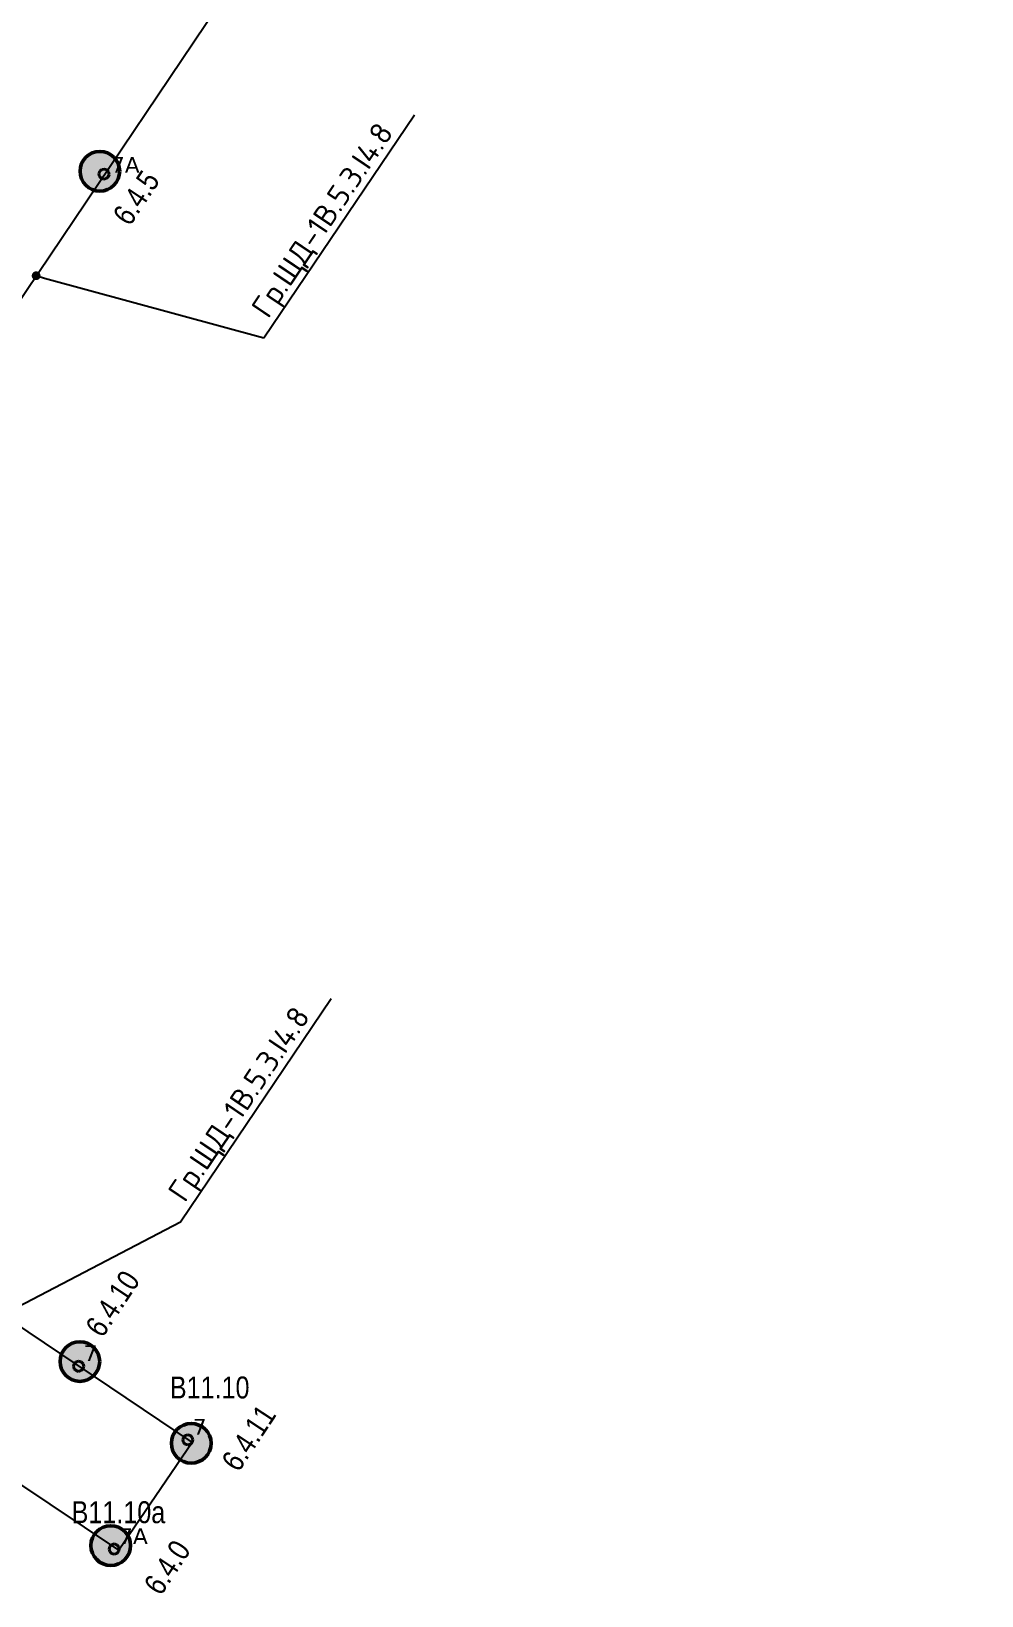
# Model space of a CAD drawing. Header units: millimetres. Extents: x -243740 to 150609, y -473655 to -165121.
# Drawn here: x 112071 to 122898, y -313636 to -295812 of the extents above; entities that cross this region are included whole.
import ezdxf
from ezdxf import colors
from ezdxf.entities.mleader import LeaderData, LeaderLine
from ezdxf.enums import TextEntityAlignment as Align
from ezdxf.math import Vec2, Vec3

# ---------------------------------------------------------------- set-up
doc = ezdxf.new("R2010")
doc.units = ezdxf.units.MM
doc.layers.add('_Гр.ЩД-1В.5.3.I4.8', color=6, linetype='Continuous')
for name, color, linetype, lineweight in [('_освещение_dali', 3, 'Continuous', 50), ('DLX_FL2_LUM 5', 5, 'Continuous', 40), ('Аварийное_овещение', 1, 'Continuous', 30), ('Освещение', 5, 'Continuous', 30)]:
    doc.layers.add(name, color=color, linetype=linetype, lineweight=lineweight)
doc.layers.add('DLX_FL1_LUM 9', color=7, linetype='Continuous', lineweight=40, true_color=0xf70808)
doc.styles.add('Arial Narrow_6', font='ARIALN.TTF', dxfattribs={"height": 193.245432})
doc.styles.add('ISOCPEUR', font='isocpeur.ttf')
doc.styles.get("Standard").update_dxf_attribs({"font": 'ARIALN.TTF'})
doc.styles.add('TableTextStyle', font='')
doc.styles.get('TableTextStyle').set_extended_font_data('VERDANA.TTF')
doc.linetypes.add('Truba', pattern='A,3e-05,[4,MSH_7,S=1,R=0,X=0,Y=0],-3.022072', length=3.022102)

# ---------------------------------------------------------------- blocks, each defined once
blk = doc.blocks.new('A$Caabd1818')
at = {"layer": 'DLX_FL1_LUM 9'}
for points in [[(108872, 100087, -2997), (108882, 100115, -2997)], [(108882, 100115, -2997), (108872, 100087, -2997)], [(108882, 100115, -2997), (108872, 100087, -2997)], [(108872, 100087, -2997), (108882, 100115, -2997)], [(108878, 100057, -2997), (108872, 100087, -2997)], [(108872, 100087, -2997), (108872, 100087, -2997)], [(108872, 100087, -2997), (108878, 100057, -2997)], [(108872, 100087, -2997), (108872, 100087, -2997)], [(108872, 100087, -2997), (108878, 100057, -2997)], [(108878, 100057, -2997), (108872, 100087, -2997)], [(108898, 100035, -2997), (108878, 100057, -2997)], [(108878, 100057, -2997), (108878, 100057, -2997)], [(108878, 100057, -2997), (108898, 100035, -2997)], [(108878, 100057, -2997), (108878, 100057, -2997)], [(108878, 100057, -2997), (108898, 100035, -2997)], [(108898, 100035, -2997), (108878, 100057, -2997)], [(108882, 100115, -2997), (108905, 100134, -2997)], [(108905, 100134, -2997), (108882, 100115, -2997)], [(108905, 100134, -2997), (108882, 100115, -2997)], [(108882, 100115, -2997), (108905, 100134, -2997)], [(108882, 100115, -2997), (108882, 100115, -2997)], [(108882, 100115, -2997), (108882, 100115, -2997)], [(108926, 100025, -2997), (108898, 100035, -2997)], [(108898, 100035, -2997), (108898, 100035, -2997)], [(108898, 100035, -2997), (108926, 100025, -2997)], [(108898, 100035, -2997), (108898, 100035, -2997)], [(108898, 100035, -2997), (108926, 100025, -2997)], [(108926, 100025, -2997), (108898, 100035, -2997)], [(108905, 100134, -2997), (108934, 100140, -2997)], [(108934, 100140, -2997), (108905, 100134, -2997)], [(108934, 100140, -2997), (108905, 100134, -2997)], [(108905, 100134, -2997), (108934, 100140, -2997)], [(108905, 100134, -2997), (108905, 100134, -2997)], [(108905, 100134, -2997), (108905, 100134, -2997)], [(108955, 100031, -2997), (108926, 100025, -2997)], [(108926, 100025, -2997), (108955, 100031, -2997)], [(108926, 100025, -2997), (108955, 100031, -2997)], [(108955, 100031, -2997), (108926, 100025, -2997)], [(108926, 100025, -2997), (108926, 100025, -2997)], [(108926, 100025, -2997), (108926, 100025, -2997)], [(108934, 100140, -2997), (108962, 100130, -2997)], [(108962, 100130, -2997), (108934, 100140, -2997)], [(108934, 100140, -2997), (108934, 100140, -2997)], [(108934, 100140, -2997), (108934, 100140, -2997)], [(108962, 100130, -2997), (108934, 100140, -2997)], [(108934, 100140, -2997), (108962, 100130, -2997)], [(108977, 100050, -2997), (108955, 100031, -2997)], [(108955, 100031, -2997), (108977, 100050, -2997)], [(108955, 100031, -2997), (108977, 100050, -2997)], [(108977, 100050, -2997), (108955, 100031, -2997)], [(108955, 100031, -2997), (108955, 100031, -2997)], [(108955, 100031, -2997), (108955, 100031, -2997)], [(108962, 100130, -2997), (108962, 100130, -2997)], [(108962, 100130, -2997), (108982, 100108, -2997)], [(108982, 100108, -2997), (108962, 100130, -2997)], [(108962, 100130, -2997), (108962, 100130, -2997)], [(108982, 100108, -2997), (108962, 100130, -2997)], [(108962, 100130, -2997), (108982, 100108, -2997)], [(108987, 100079, -2997), (108977, 100050, -2997)], [(108977, 100050, -2997), (108987, 100079, -2997)], [(108977, 100050, -2997), (108987, 100079, -2997)], [(108987, 100079, -2997), (108977, 100050, -2997)], [(108977, 100050, -2997), (108977, 100050, -2997)], [(108977, 100050, -2997), (108977, 100050, -2997)], [(108982, 100108, -2997), (108982, 100108, -2997)], [(108982, 100108, -2997), (108987, 100079, -2997)], [(108987, 100079, -2997), (108982, 100108, -2997)], [(108982, 100108, -2997), (108982, 100108, -2997)], [(108987, 100079, -2997), (108982, 100108, -2997)], [(108982, 100108, -2997), (108987, 100079, -2997)], [(108987, 100079, -2997), (108987, 100079, -2997)], [(108987, 100079, -2997), (108987, 100079, -2997)], [(108988, 84417, -2997), (108995, 84446, -2997)], [(108995, 84446, -2997), (108988, 84417, -2997)], [(108995, 84446, -2997), (108988, 84417, -2997)], [(108988, 84417, -2997), (108995, 84446, -2997)], [(108995, 84389, -2997), (108988, 84417, -2997)], [(108988, 84417, -2997), (108988, 84417, -2997)], [(108988, 84417, -2997), (108995, 84389, -2997)], [(108988, 84417, -2997), (108988, 84417, -2997)], [(108988, 84417, -2997), (108995, 84389, -2997)], [(108995, 84389, -2997), (108988, 84417, -2997)], [(108995, 84446, -2997), (109016, 84467, -2997)], [(109016, 84467, -2997), (108995, 84446, -2997)], [(109016, 84467, -2997), (108995, 84446, -2997)], [(108995, 84446, -2997), (109016, 84467, -2997)], [(108995, 84446, -2997), (108995, 84446, -2997)], [(108995, 84446, -2997), (108995, 84446, -2997)], [(109016, 84368, -2997), (108995, 84389, -2997)], [(108995, 84389, -2997), (108995, 84389, -2997)], [(108995, 84389, -2997), (109016, 84368, -2997)], [(108995, 84389, -2997), (108995, 84389, -2997)], [(108995, 84389, -2997), (109016, 84368, -2997)], [(109016, 84368, -2997), (108995, 84389, -2997)], [(109016, 84467, -2997), (109045, 84475, -2997)], [(109045, 84475, -2997), (109016, 84467, -2997)], [(109045, 84475, -2997), (109016, 84467, -2997)], [(109016, 84467, -2997), (109045, 84475, -2997)], [(109016, 84467, -2997), (109016, 84467, -2997)], [(109016, 84467, -2997), (109016, 84467, -2997)], [(109045, 84360, -2997), (109016, 84368, -2997)], [(109016, 84368, -2997), (109016, 84368, -2997)], [(109016, 84368, -2997), (109045, 84360, -2997)], [(109016, 84368, -2997), (109016, 84368, -2997)], [(109016, 84368, -2997), (109045, 84360, -2997)], [(109045, 84360, -2997), (109016, 84368, -2997)], [(109045, 84475, -2997), (109045, 84475, -2997)], [(109045, 84475, -2997), (109074, 84467, -2997)], [(109074, 84467, -2997), (109045, 84475, -2997)], [(109045, 84475, -2997), (109045, 84475, -2997)], [(109074, 84467, -2997), (109045, 84475, -2997)], [(109045, 84475, -2997), (109074, 84467, -2997)], [(109074, 84368, -2997), (109045, 84360, -2997)], [(109045, 84360, -2997), (109074, 84368, -2997)], [(109045, 84360, -2997), (109074, 84368, -2997)], [(109074, 84368, -2997), (109045, 84360, -2997)], [(109045, 84360, -2997), (109045, 84360, -2997)], [(109045, 84360, -2997), (109045, 84360, -2997)], [(109074, 84467, -2997), (109074, 84467, -2997)], [(109074, 84467, -2997), (109095, 84446, -2997)], [(109095, 84446, -2997), (109074, 84467, -2997)], [(109074, 84467, -2997), (109074, 84467, -2997)], [(109095, 84446, -2997), (109074, 84467, -2997)], [(109074, 84467, -2997), (109095, 84446, -2997)], [(109095, 84389, -2997), (109074, 84368, -2997)], [(109074, 84368, -2997), (109095, 84389, -2997)], [(109074, 84368, -2997), (109095, 84389, -2997)], [(109095, 84389, -2997), (109074, 84368, -2997)], [(109074, 84368, -2997), (109074, 84368, -2997)], [(109074, 84368, -2997), (109074, 84368, -2997)], [(109095, 84446, -2997), (109095, 84446, -2997)], [(109095, 84446, -2997), (109103, 84417, -2997)], [(109103, 84417, -2997), (109095, 84446, -2997)], [(109095, 84446, -2997), (109095, 84446, -2997)], [(109103, 84417, -2997), (109095, 84446, -2997)], [(109095, 84446, -2997), (109103, 84417, -2997)], [(109103, 84417, -2997), (109095, 84389, -2997)], [(109095, 84389, -2997), (109103, 84417, -2997)], [(109095, 84389, -2997), (109103, 84417, -2997)], [(109103, 84417, -2997), (109095, 84389, -2997)], [(109095, 84389, -2997), (109095, 84389, -2997)], [(109095, 84389, -2997), (109095, 84389, -2997)], [(109103, 84417, -2997), (109103, 84417, -2997)], [(109103, 84417, -2997), (109103, 84417, -2997)]]:
    blk.add_polyline3d(points, dxfattribs=at)
at = {"layer": 'DLX_FL2_LUM 5'}
for points in [[(108583, 86500, -2997), (108591, 86529, -2997)], [(108591, 86529, -2997), (108583, 86500, -2997)], [(108591, 86529, -2997), (108583, 86500, -2997)], [(108583, 86500, -2997), (108591, 86529, -2997)], [(108591, 86471, -2997), (108583, 86500, -2997)], [(108583, 86500, -2997), (108583, 86500, -2997)], [(108583, 86500, -2997), (108591, 86471, -2997)], [(108583, 86500, -2997), (108583, 86500, -2997)], [(108583, 86500, -2997), (108591, 86471, -2997)], [(108591, 86471, -2997), (108583, 86500, -2997)], [(108591, 86529, -2997), (108612, 86550, -2997)], [(108612, 86550, -2997), (108591, 86529, -2997)], [(108612, 86550, -2997), (108591, 86529, -2997)], [(108591, 86529, -2997), (108612, 86550, -2997)], [(108591, 86529, -2997), (108591, 86529, -2997)], [(108591, 86529, -2997), (108591, 86529, -2997)], [(108612, 86450, -2997), (108591, 86471, -2997)], [(108591, 86471, -2997), (108591, 86471, -2997)], [(108591, 86471, -2997), (108612, 86450, -2997)], [(108591, 86471, -2997), (108591, 86471, -2997)], [(108591, 86471, -2997), (108612, 86450, -2997)], [(108612, 86450, -2997), (108591, 86471, -2997)], [(108612, 86550, -2997), (108640, 86557, -2997)], [(108640, 86557, -2997), (108612, 86550, -2997)], [(108640, 86557, -2997), (108612, 86550, -2997)], [(108612, 86550, -2997), (108640, 86557, -2997)], [(108612, 86550, -2997), (108612, 86550, -2997)], [(108612, 86550, -2997), (108612, 86550, -2997)], [(108640, 86442, -2997), (108612, 86450, -2997)], [(108612, 86450, -2997), (108612, 86450, -2997)], [(108612, 86450, -2997), (108640, 86442, -2997)], [(108612, 86450, -2997), (108612, 86450, -2997)], [(108612, 86450, -2997), (108640, 86442, -2997)], [(108640, 86442, -2997), (108612, 86450, -2997)], [(108640, 86557, -2997), (108640, 86557, -2997)], [(108640, 86557, -2997), (108669, 86550, -2997)], [(108669, 86550, -2997), (108640, 86557, -2997)], [(108640, 86557, -2997), (108640, 86557, -2997)], [(108669, 86550, -2997), (108640, 86557, -2997)], [(108640, 86557, -2997), (108669, 86550, -2997)], [(108669, 86450, -2997), (108640, 86442, -2997)], [(108640, 86442, -2997), (108669, 86450, -2997)], [(108640, 86442, -2997), (108669, 86450, -2997)], [(108669, 86450, -2997), (108640, 86442, -2997)], [(108669, 86550, -2997), (108669, 86550, -2997)], [(108669, 86550, -2997), (108690, 86529, -2997)], [(108690, 86529, -2997), (108669, 86550, -2997)], [(108669, 86550, -2997), (108669, 86550, -2997)], [(108690, 86529, -2997), (108669, 86550, -2997)], [(108669, 86550, -2997), (108690, 86529, -2997)], [(108690, 86471, -2997), (108669, 86450, -2997)], [(108669, 86450, -2997), (108690, 86471, -2997)], [(108669, 86450, -2997), (108690, 86471, -2997)], [(108690, 86471, -2997), (108669, 86450, -2997)], [(108669, 86450, -2997), (108669, 86450, -2997)], [(108669, 86450, -2997), (108669, 86450, -2997)], [(108690, 86529, -2997), (108690, 86529, -2997)], [(108690, 86529, -2997), (108698, 86500, -2997)], [(108698, 86500, -2997), (108690, 86529, -2997)], [(108690, 86529, -2997), (108690, 86529, -2997)], [(108698, 86500, -2997), (108690, 86529, -2997)], [(108690, 86529, -2997), (108698, 86500, -2997)], [(108698, 86500, -2997), (108690, 86471, -2997)], [(108690, 86471, -2997), (108698, 86500, -2997)], [(108690, 86471, -2997), (108698, 86500, -2997)], [(108698, 86500, -2997), (108690, 86471, -2997)], [(108690, 86471, -2997), (108690, 86471, -2997)], [(108690, 86471, -2997), (108690, 86471, -2997)], [(108698, 86500, -2997), (108698, 86500, -2997)], [(108698, 86500, -2997), (108698, 86500, -2997)], [(108640, 86442, -2997), (108640, 86442, -2997)], [(108640, 86442, -2997), (108640, 86442, -2997)], [(109826, 85661, -2997), (109834, 85690, -2997)], [(109834, 85690, -2997), (109826, 85661, -2997)], [(109834, 85690, -2997), (109826, 85661, -2997)], [(109826, 85661, -2997), (109834, 85690, -2997)], [(109834, 85632, -2997), (109826, 85661, -2997)], [(109826, 85661, -2997), (109826, 85661, -2997)], [(109826, 85661, -2997), (109834, 85632, -2997)], [(109826, 85661, -2997), (109826, 85661, -2997)], [(109826, 85661, -2997), (109834, 85632, -2997)], [(109834, 85632, -2997), (109826, 85661, -2997)], [(109834, 85690, -2997), (109855, 85711, -2997)], [(109855, 85711, -2997), (109834, 85690, -2997)], [(109855, 85711, -2997), (109834, 85690, -2997)], [(109834, 85690, -2997), (109855, 85711, -2997)], [(109834, 85690, -2997), (109834, 85690, -2997)], [(109834, 85690, -2997), (109834, 85690, -2997)], [(109855, 85611, -2997), (109834, 85632, -2997)], [(109834, 85632, -2997), (109834, 85632, -2997)], [(109834, 85632, -2997), (109855, 85611, -2997)], [(109834, 85632, -2997), (109834, 85632, -2997)], [(109834, 85632, -2997), (109855, 85611, -2997)], [(109855, 85611, -2997), (109834, 85632, -2997)], [(109855, 85711, -2997), (109884, 85719, -2997)], [(109884, 85719, -2997), (109855, 85711, -2997)], [(109884, 85719, -2997), (109855, 85711, -2997)], [(109855, 85711, -2997), (109884, 85719, -2997)], [(109855, 85711, -2997), (109855, 85711, -2997)], [(109855, 85711, -2997), (109855, 85711, -2997)], [(109884, 85604, -2997), (109855, 85611, -2997)], [(109855, 85611, -2997), (109855, 85611, -2997)], [(109855, 85611, -2997), (109884, 85604, -2997)], [(109855, 85611, -2997), (109855, 85611, -2997)], [(109855, 85611, -2997), (109884, 85604, -2997)], [(109884, 85604, -2997), (109855, 85611, -2997)], [(109884, 85719, -2997), (109884, 85719, -2997)], [(109884, 85719, -2997), (109913, 85711, -2997)], [(109913, 85711, -2997), (109884, 85719, -2997)], [(109884, 85719, -2997), (109884, 85719, -2997)], [(109913, 85711, -2997), (109884, 85719, -2997)], [(109884, 85719, -2997), (109913, 85711, -2997)], [(109913, 85611, -2997), (109884, 85604, -2997)], [(109884, 85604, -2997), (109913, 85611, -2997)], [(109884, 85604, -2997), (109913, 85611, -2997)], [(109913, 85611, -2997), (109884, 85604, -2997)], [(109884, 85604, -2997), (109884, 85604, -2997)], [(109884, 85604, -2997), (109884, 85604, -2997)], [(109913, 85711, -2997), (109913, 85711, -2997)], [(109913, 85711, -2997), (109934, 85690, -2997)], [(109934, 85690, -2997), (109913, 85711, -2997)], [(109913, 85711, -2997), (109913, 85711, -2997)], [(109934, 85690, -2997), (109913, 85711, -2997)], [(109913, 85711, -2997), (109934, 85690, -2997)], [(109934, 85632, -2997), (109913, 85611, -2997)], [(109913, 85611, -2997), (109934, 85632, -2997)], [(109913, 85611, -2997), (109934, 85632, -2997)], [(109934, 85632, -2997), (109913, 85611, -2997)], [(109913, 85611, -2997), (109913, 85611, -2997)], [(109913, 85611, -2997), (109913, 85611, -2997)], [(109934, 85690, -2997), (109934, 85690, -2997)], [(109934, 85690, -2997), (109941, 85661, -2997)], [(109941, 85661, -2997), (109934, 85690, -2997)], [(109934, 85690, -2997), (109934, 85690, -2997)], [(109941, 85661, -2997), (109934, 85690, -2997)], [(109934, 85690, -2997), (109941, 85661, -2997)], [(109941, 85661, -2997), (109934, 85632, -2997)], [(109934, 85632, -2997), (109941, 85661, -2997)], [(109934, 85632, -2997), (109941, 85661, -2997)], [(109941, 85661, -2997), (109934, 85632, -2997)], [(109934, 85632, -2997), (109934, 85632, -2997)], [(109934, 85632, -2997), (109934, 85632, -2997)], [(109941, 85661, -2997), (109941, 85661, -2997)], [(109941, 85661, -2997), (109941, 85661, -2997)]]:
    blk.add_polyline3d(points, dxfattribs=at)
at = {"layer": 'Аварийное_овещение', "lineweight": 40, "style": 'Arial Narrow_6'}
blk.add_text('В11.10а', height=250, dxfattribs=at).set_placement((108560, 84712))
at = {"layer": 'Освещение', "lineweight": 40, "style": 'Arial Narrow_6'}
blk.add_text('В11.10', height=250, dxfattribs=at).set_placement((109679, 86133))
blk = doc.blocks.new('_Dot')
at = {"color": 0, "linetype": 'ByBlock', "lineweight": -2}
blk.add_line((-0.5, 0), (-1, 0), dxfattribs=at)
at = {"color": 0, "linetype": 'ByBlock', "const_width": 0.5}
blk.add_lwpolyline([(-0.25, 0, 1), (0.25, 0, 1)], format="xyb", close=True, dxfattribs=at)
blk = doc.blocks.new('A$Cab2378fa')
at = {"lineweight": 25, "true_color": 0xfff5f5}
h = blk.add_hatch(color=7, dxfattribs=at)
h.dxf.hatch_style = 1
h.paths.add_polyline_path([(0, 0), (-142, -170, 0.174923), (3, -222, 0.197808), (162, -157)])
h.paths.add_polyline_path([(-163, 158), (0, 0), (148, 178, 0.175398), (3, 230, 0.209014)])
at = {"lineweight": 25}
h = blk.add_hatch(color=0, dxfattribs=at)
h.paths.add_polyline_path([(162, -157, 0.442338), (148, 178), (0, 0)])
h.paths.add_polyline_path([(-142, -170), (0, 0), (-163, 158, 0.430096)])
blk.add_circle((3, 4), 226)

msp = doc.modelspace()

# ---------------------------------------------------------------- linework, layer by layer
at = {"layer": '_Гр.ЩД-1В.5.3.I4.8', "ltscale": 100}
msp.add_lwpolyline([(110553, -307179), (109976, -306795), (108830, -308477), (113903, -311890), (113068, -313119), (107991, -309720), (107152, -310964), (112215, -314387), (111376, -315631), (103837, -310519), (104675, -309276), (105998, -310193), (106847, -308939), (105514, -308032), (106339, -306814), (107675, -307706), (108934, -305822), (107785, -305047), (118829, -288637)], dxfattribs=at)

# ---------------------------------------------------------------- block references
at = {"layer": '_освещение_dali', "color": 1, "ltscale": 100}
for p in [(112849, -297411, -2997), (112973, -313069, -2997)]:
    msp.add_blockref('A$Cab2378fa', p, dxfattribs=at)
at = {"layer": '_освещение_dali', "color": 5, "ltscale": 100}
for p in [(112621, -310972, -2997), (113890, -311904, -2997)]:
    msp.add_blockref('A$Cab2378fa', p, dxfattribs=at)
at = {"layer": 'Defpoints', "linetype": 'Truba', "ltscale": 100}
msp.add_blockref('A$Caabd1818', (3970, -397522), dxfattribs=at)

# ---------------------------------------------------------------- texts
at = {"layer": '_Гр.ЩД-1В.5.3.I4.8', "ltscale": 100}
for s, p in [('6.4.5', (113432, -297819)), ('6.4.10', (113163, -310418)), ('6.4.11', (114714, -311948)), ('6.4.0', (113785, -313423))]:
    msp.add_text(s, height=250, rotation=56.5225, dxfattribs=at).set_placement(p, align=Align.BOTTOM_CENTER)
at = {"layer": '_освещение_dali', "color": 241, "true_color": 0xf37aa8, "style": 'TableTextStyle'}
for s, p in [('7А', (112979, -297424, -2997)), ('7', (112668, -310964, -2997)), ('7', (113911, -311803, -2997)), ('7А', (113072, -313047, -2997))]:
    msp.add_text(s, height=180, dxfattribs=at).set_placement(p)

# ---------------------------------------------------------------- leaders
at = {"layer": '_Гр.ЩД-1В.5.3.I4.8', "ltscale": 100}
ml = msp.add_multileader_mtext('Standard', dxfattribs=at)
ml.set_content('Гр.ЩД-1В.5.3.I4.8', color=256, style='ISOCPEUR')
ml.set_leader_properties()
ml.set_arrow_properties(name='DOT')
ml.build(insert=Vec2(0, 0))
ml.multileader.update_dxf_attribs({"has_dogleg": 0, "text_left_attachment_type": 6, "text_right_attachment_type": 6, "arrow_head_size": 100})
ctx = ml.context
ctx.base_point, ctx.char_height, ctx.arrow_head_size, ctx.landing_gap_size, ctx.plane_origin, ctx.plane_x_axis, ctx.plane_y_axis = Vec3(114720, -299306), 250, 100, 200, Vec3(56013, -157851), Vec3(0.559193, 0.829038), Vec3(-0.829038, 0.559193)
ctx.left_attachment, ctx.right_attachment = 6, 6
notes = []
notes.append((ctx, [(0, (1, 1, 0), (114715, -299313), (0.559193, 0.829038), 8, [(1, [(112126, -298597)], 0, [])])]))
ctx.mtext.insert, ctx.mtext.text_direction, ctx.mtext.rotation, ctx.mtext.flow_direction = Vec3(114562, -298959), Vec3(0.559193, 0.829038), 0.977384, 5
ml = msp.add_multileader_mtext('Standard', dxfattribs=at)
ml.set_content('Гр.ЩД-1В.5.3.I4.8', color=256, style='ISOCPEUR')
ml.set_leader_properties()
ml.set_arrow_properties(name='DOT')
ml.build(insert=Vec2(0, 0))
ml.multileader.update_dxf_attribs({"has_dogleg": 0, "text_left_attachment_type": 6, "text_right_attachment_type": 6, "arrow_head_size": 100})
ctx = ml.context
ctx.base_point, ctx.char_height, ctx.arrow_head_size, ctx.landing_gap_size, ctx.plane_origin, ctx.plane_x_axis, ctx.plane_y_axis = Vec3(113770, -309377), 250, 100, 200, Vec3(55063, -167922), Vec3(0.559193, 0.829038), Vec3(-0.829038, 0.559193)
ctx.left_attachment, ctx.right_attachment = 6, 6
notes.append((ctx, [(0, (1, 1, 0), (113765, -309384), (0.559193, 0.829038), 8, [(1, [(111742, -310436)], 0, [])])]))
ctx.mtext.insert, ctx.mtext.text_direction, ctx.mtext.rotation, ctx.mtext.flow_direction = Vec3(113612, -309030), Vec3(0.559193, 0.829038), 0.977384, 5
for ctx, leaders in notes:
    for number, flags, end, landing, length, lines in leaders:
        leader = LeaderData()
        leader.index, (leader.has_last_leader_line, leader.has_dogleg_vector, leader.attachment_direction) = number, flags
        leader.last_leader_point, leader.dogleg_vector, leader.dogleg_length = Vec3(end), Vec3(landing), length
        for number, points, colour, breaks in lines:
            line = LeaderLine()
            line.index, line.vertices, line.color, line.breaks = number, Vec3.list(points), colors.encode_raw_color(colour), breaks
            leader.lines.append(line)
        ctx.leaders.append(leader)

doc.saveas('drawing.dxf')
